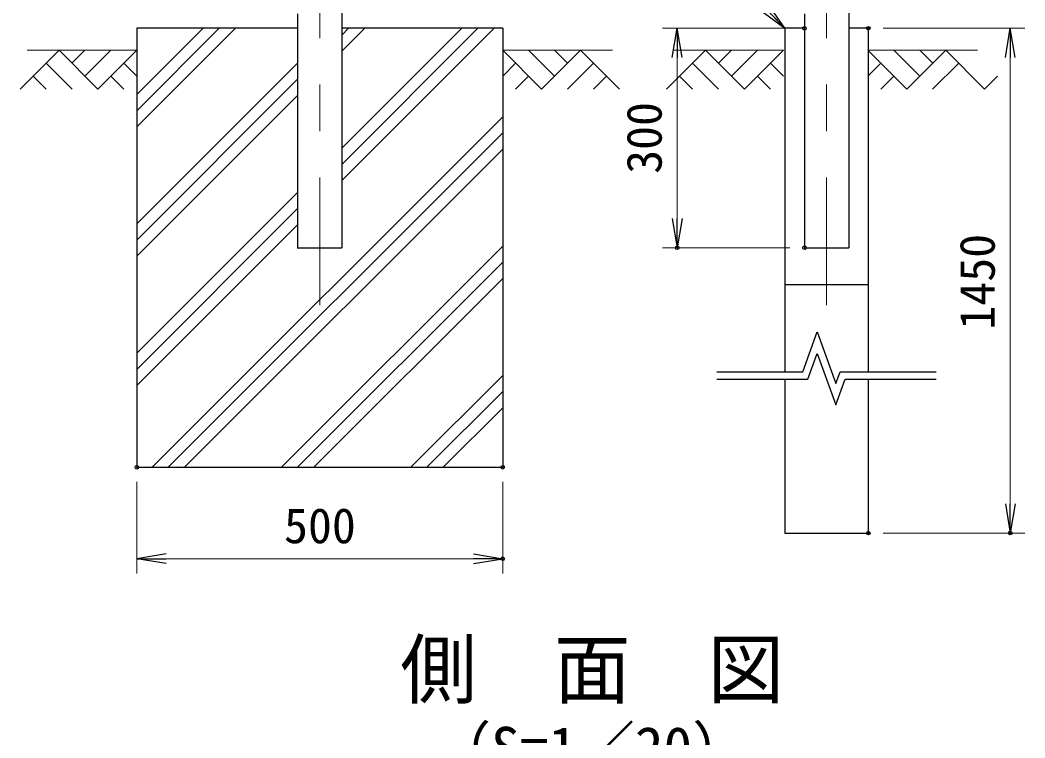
# Model space of a CAD drawing. Units: millimetres, scale not verified. Extents: x -4200 to 4200, y -2970 to 2970.
# Drawn here: x -692 to 681, y -985 to -4 of the extents above; entities that cross this region are included whole.
import ezdxf
from ezdxf.enums import TextEntityAlignment as Align

# ---------------------------------------------------------------- set-up
doc = ezdxf.new("R2010")
doc.units = ezdxf.units.MM
doc.header["$LTSCALE"] = 10
doc.header["$PDMODE"] = 32
doc.header["$PDSIZE"] = 5
doc.linetypes.add('USER1', pattern=[50.8, 31.75, -6.35, 6.35, -6.35])
for name, color, linetype, lineweight in [('0-2_D-STR1', 1, 'Continuous', 25), ('0-3_D-STR4', 7, 'Continuous', 25), ('0-5_D-BMK', 2, 'USER1', 13), ('0-6_D-DCR-HCH', 7, 'Continuous', 13), ('0-7_D-STR-DIM', 7, 'Continuous', 13), ('0-8_0', 7, 'Continuous', 25), ('0-B_D-STR-TXT', 7, 'Continuous', 13), ('0-D_D-TTL-TXT', 7, 'Continuous', 25)]:
    doc.layers.add(name, color=color, linetype=linetype, lineweight=lineweight)
doc.layers.add('0-9_Defpoints', color=8, linetype='Continuous')
doc.styles.add('ＭＳ ゴシック', font='')
doc.styles.get('ＭＳ ゴシック').set_extended_font_data('MS Gothic')

# ---------------------------------------------------------------- blocks, each defined once
blk = doc.blocks.new('_Open')
at = {"layer": '0-8_0'}
blk.add_line((-10, 1.667), (0, 0), dxfattribs=at)
blk.add_lwpolyline([(-10, -1.667), (0, 0), (-10, 0)], dxfattribs=at)
blk = doc.blocks.new('DARROWS')
at = {"layer": '0-8_0'}
blk.add_line((0, 0), (-9.991, 0), dxfattribs=at)
blk.add_lwpolyline([(-10, -1.667), (0, 0), (-10, 1.667)], dxfattribs=at)

msp = doc.modelspace()

# ---------------------------------------------------------------- linework, layer by layer
at = {"layer": '0-2_D-STR1'}
for p, q in [((-312.64, 5.17), (-312.64, -315.83)), ((-252.14, 11.17), (-252.14, -314.83)), ((380.07, 5.17), (380.07, -315.83)), ((440.57, 11.17), (440.57, -314.83)), ((-312.64, -314.83), (-252.14, -314.83)), ((380.07, -314.83), (440.57, -314.83))]:
    msp.add_line(p, q, dxfattribs=at)
at = {"layer": '0-3_D-STR4'}
for p, q in [((-532.39, -14.83), (-532.39, -614.83)), ((-312.64, -14.83), (-532.39, -14.83)), ((-32.39, -14.83), (-252.14, -14.83)), ((-32.39, -14.83), (-32.39, -614.83)), ((353.17, -364.83), (467.47, -364.83)), ((-532.39, -614.83), (-32.39, -614.83))]:
    msp.add_line(p, q, dxfattribs=at)
at = {"layer": '0-5_D-BMK'}
for p, q in [((-282.39, 1813.29), (-282.39, -393.01)), ((410.32, 1813.29), (410.32, -393.01))]:
    msp.add_line(p, q, dxfattribs=at)
at = {"layer": '0-6_D-DCR-HCH'}
for p, q in [((-532.39, -149.54), (-397.69, -14.83)), ((-532.39, -127.44), (-419.78, -14.83)), ((-532.39, -105.34), (-441.88, -14.83)), ((-252.14, -46.06), (-220.91, -14.83)), ((-252.14, -222.84), (-44.13, -14.83)), ((-252.14, -23.97), (-243.01, -14.83)), ((-252.14, -200.74), (-66.23, -14.83)), ((-252.14, -178.65), (-88.33, -14.83)), ((-638.81, -44.83), (-692.02, -98.05)), ((-682.39, -44.83), (-532.39, -44.83)), ((-638.81, -44.83), (-585.6, -98.05)), ((-621.17, -62.66), (-603.34, -44.83)), ((-603.34, -80.31), (-567.86, -44.83)), ((-585.6, -98.05), (-532.39, -44.83)), ((117.61, -44.83), (-32.39, -44.83)), ((20.82, -98.05), (-32.39, -44.83)), ((38.56, -80.31), (3.09, -44.83)), ((74.04, -44.83), (20.82, -98.05)), ((56.39, -62.66), (38.56, -44.83)), ((74.04, -44.83), (127.25, -98.05)), ((244.86, -44.76), (191.65, -97.97)), ((201.29, -44.76), (351.29, -44.76)), ((244.86, -44.76), (298.07, -97.97)), ((262.51, -62.59), (280.34, -44.76)), ((280.34, -80.24), (315.81, -44.76)), ((298.07, -97.97), (351.29, -44.76)), ((616.75, -44.76), (466.75, -44.76)), ((519.97, -97.97), (466.75, -44.76)), ((537.7, -80.24), (502.23, -44.76)), ((573.18, -44.76), (519.97, -97.97)), ((555.53, -62.59), (537.7, -44.76)), ((573.18, -44.76), (626.39, -97.97)), ((-656.55, -62.57), (-620.91, -98.05)), ((-550.12, -62.57), (-532.39, -80.23)), ((-532.39, -282.12), (-312.64, -62.37)), ((-14.65, -62.57), (-32.39, -80.23)), ((91.77, -62.57), (56.14, -98.05)), ((227.12, -62.5), (262.76, -97.97)), ((333.55, -62.5), (351.29, -80.16)), ((484.49, -62.5), (466.75, -80.16)), ((590.91, -62.5), (555.28, -97.97)), ((-674.29, -80.31), (-656.47, -98.05)), ((-567.86, -80.31), (-550.04, -98.05)), ((3.09, -80.31), (-14.73, -98.05)), ((109.51, -80.31), (91.69, -98.05)), ((209.39, -80.24), (227.21, -97.97)), ((315.81, -80.24), (333.63, -97.97)), ((502.23, -80.24), (484.41, -97.97)), ((643.95, -80.24), (626.13, -97.97)), ((-532.39, -304.22), (-312.64, -84.47)), ((-532.39, -326.31), (-312.64, -106.56)), ((-511.55, -614.83), (-32.39, -135.67)), ((-489.45, -614.83), (-32.39, -157.77)), ((-467.36, -614.83), (-32.39, -179.87)), ((-532.39, -458.9), (-312.64, -239.15)), ((-532.39, -480.99), (-312.64, -261.24)), ((-532.39, -503.09), (-312.64, -283.34)), ((-334.77, -614.83), (-32.39, -312.45)), ((-312.68, -614.83), (-32.39, -334.55)), ((-290.58, -614.83), (-32.39, -356.64)), ((-158, -614.83), (-32.39, -489.23)), ((-135.9, -614.83), (-32.39, -511.32)), ((-113.8, -614.83), (-32.39, -533.42))]:
    msp.add_line(p, q, dxfattribs=at)
at = {"layer": '0-7_D-STR-DIM'}
for p, q in [((360.07, -14.83), (186.15, -14.83)), ((487.47, -14.83), (681.43, -14.83)), ((206.15, -54.83), (206.15, -274.83)), ((661.43, -54.83), (661.43, -664.66)), ((360.07, -314.83), (186.15, -314.83)), ((-532.39, -634.83), (-532.39, -759.83)), ((-32.39, -634.83), (-32.39, -759.83)), ((487.47, -704.66), (681.43, -704.66)), ((-492.39, -739.83), (-72.39, -739.83))]:
    msp.add_line(p, q, dxfattribs=at)
at = {"layer": '0-8_0'}
for points in [[(380.07, -14.83), (353.17, -14.83), (353.17, -484.33)], [(467.47, -484.33), (467.47, -14.83), (440.57, -14.83)], [(260.32, -484.33), (377.67, -484.33), (397.49, -429.86), (423.15, -500.34), (428.97, -484.33), (560.32, -484.33)], [(260.32, -494.33), (384.67, -494.33), (397.49, -459.1), (423.15, -529.57), (435.97, -494.33), (560.32, -494.33)], [(353.17, -494.33), (353.17, -704.66), (467.47, -704.66), (467.47, -494.33)]]:
    msp.add_lwpolyline(points, dxfattribs=at)
at = {"layer": '0-9_Defpoints'}
for p in [(380.07, -14.83), (467.47, -14.83), (206.15, -314.83), (380.07, -314.83), (-532.39, -614.83), (-32.39, -614.83), (467.47, -704.66), (661.43, -704.66), (-32.39, -739.83)]:
    msp.add_point(p, dxfattribs=at)
at = {"layer": '0-B_D-STR-TXT'}
msp.add_lwpolyline([(-109.03, 123.65), (222.56, 123.65), (351.09, -12.68)], dxfattribs=at)

# ---------------------------------------------------------------- block references
at = {"layer": '0-7_D-STR-DIM', "xscale": 4, "yscale": 4}
for p, rotation in [((206.15, -14.83), 90), ((661.43, -14.83), 90), ((206.15, -314.83), 270), ((661.43, -704.66), 270), ((-532.39, -739.83), 180)]:
    msp.add_blockref('_Open', p, dxfattribs=dict(at, rotation=rotation))
msp.add_blockref('_Open', (-32.39, -739.83), dxfattribs=at)
at = {"layer": '0-B_D-STR-TXT', "xscale": 6, "yscale": 6, "rotation": 313.97324}
msp.add_blockref('DARROWS', (353.17, -14.83), dxfattribs=at)

# ---------------------------------------------------------------- texts
at = {"layer": '0-7_D-STR-DIM', "style": 'ＭＳ ゴシック'}
for s, p in [('300', (199.4, -213.71)), ('1450', (654.68, -426.65))]:
    msp.add_text(s, height=48.09, rotation=90, dxfattribs=at).set_placement(p, align=Align.BOTTOM_LEFT)
msp.add_text('500', height=48.09, dxfattribs=at).set_placement((-331.26, -733.09), align=Align.BOTTOM_LEFT)
at = {"layer": '0-D_D-TTL-TXT', "style": 'ＭＳ ゴシック'}
for s, height, p in [('側\u3000面\u3000図', 76.98, (-172.44, -952.64)), ('（S=1／20）', 57.7, (-126.96, -1044.62))]:
    msp.add_text(s, height=height, dxfattribs=at).set_placement(p, align=Align.BOTTOM_LEFT)

doc.saveas('drawing.dxf')
